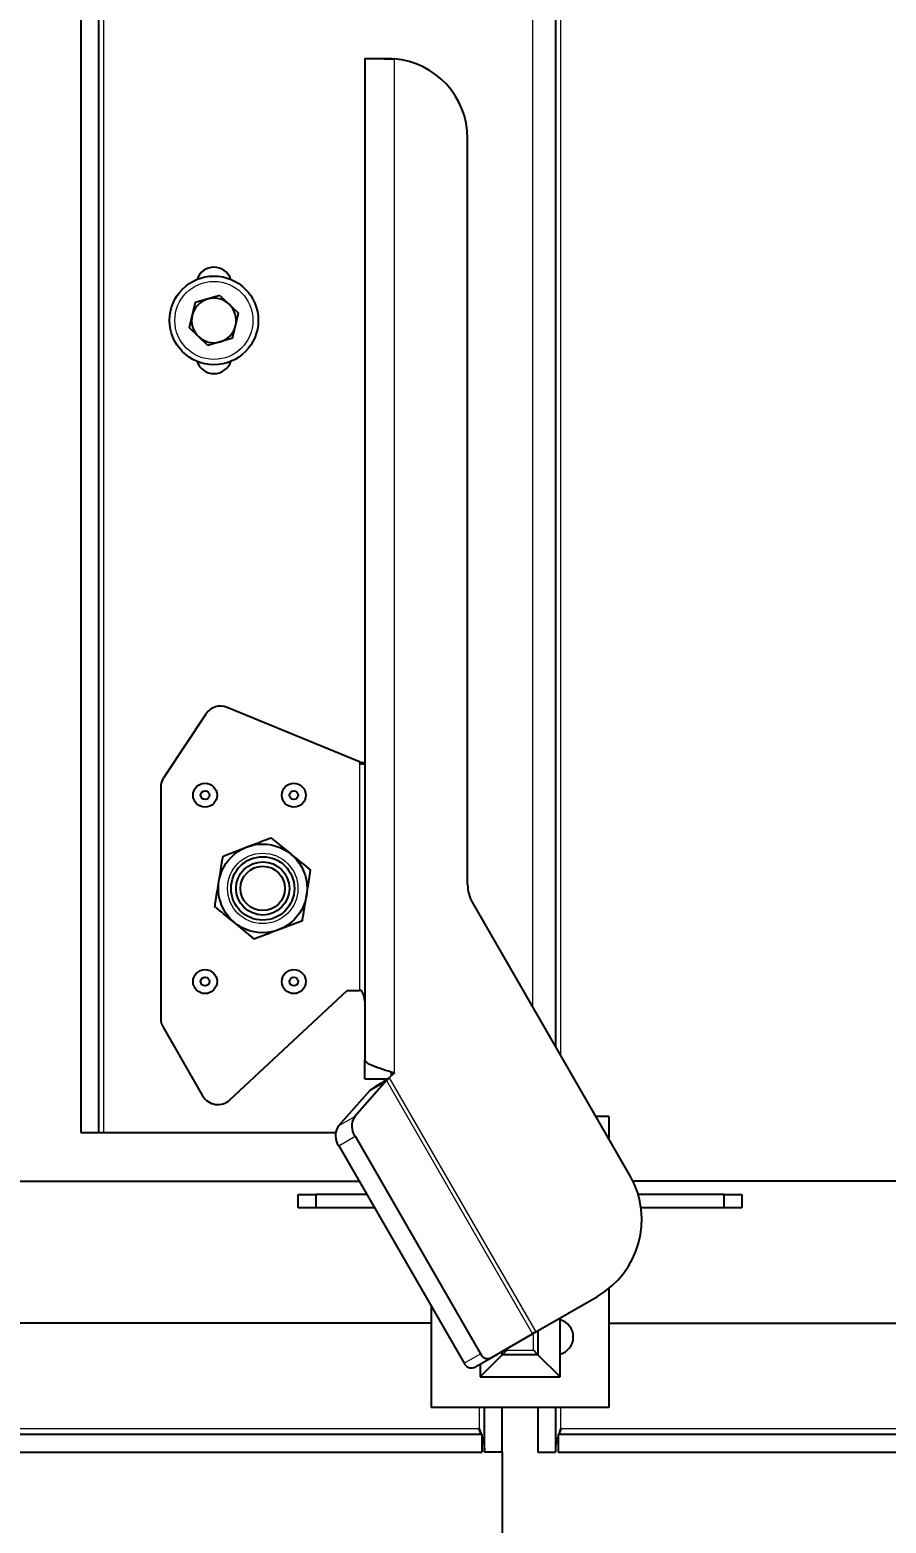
# Model space of a CAD drawing. Header units: millimetres. Extents: x -1581 to 3390, y -1547 to 1219.
# Drawn here: x -477.7 to -381.2, y -1006.7 to -838.5 of the extents above; entities that cross this region are included whole.
import ezdxf

# ---------------------------------------------------------------- set-up
doc = ezdxf.new("R2010")
doc.units = ezdxf.units.MM
doc.layers.add('FORMAT', color=7, linetype='Continuous')
doc.styles.add('SLDTEXTSTYLE0', font='TXT', dxfattribs={"width": 0.75})
doc.dimstyles.new('SLDDIMSTYLE0', dxfattribs={"dimtxt": 20, "dimasz": 10, "dimexe": 0, "dimexo": 0.0625, "dimgap": 5, "dimtad": 2, "dimdec": 1, "dimrnd": 1e-09, "dimzin": 12, "dimdsep": 46, "dimtxsty": 'SLDTEXTSTYLE0', "dimsah": 1, "dimcen": 0.09, "dimadec": 0, "dimazin": 3, "dimtfac": 1, "dimtofl": 0, "dimtmove": 0, "dimatfit": 3, "dimfxl": 0, "dimfrac": 2, "dimtolj": 1, "dimtzin": 12, "dimarcsym": 0})

# ---------------------------------------------------------------- blocks, each defined once
blk = doc.blocks.new('_D_8')
at = {"layer": 'FORMAT'}
for p, q in [((-534.94, -959.18), (-534.94, -1329.21)), ((-424.44, -998.73), (-424.44, -1329.21)), ((-424.44, -1328.21), (-534.94, -1328.21))]:
    blk.add_line(p, q, dxfattribs=at)
for points in [[(-534.94, -1328.21), (-524.94, -1329.75), (-524.94, -1326.67)], [(-424.44, -1328.21), (-434.44, -1326.67), (-434.44, -1329.75)]]:
    blk.add_solid(points, dxfattribs=at)
at = {"layer": 'FORMAT', "insert": (-512.94, -1302.43), "char_height": 20, "attachment_point": 1, "style": 'SLDTEXTSTYLE0'}
blk.add_mtext('110,5', dxfattribs=at)

msp = doc.modelspace()

# ---------------------------------------------------------------- linework, layer by layer
at = {"color": 7, "linetype": 'Continuous', "lineweight": 25}
for p, q in [((-471.94, 520.28), (-471.94, -962.72)), ((-469.94, 520.28), (-469.94, -962.72)), ((-418.44, 510.57), (-418.44, -953)), ((-439.94, -841.72), (-438.97, -841.72)), ((-439.94, -841.72), (-439.94, -954.48)), ((-438.97, -841.72), (-436.85, -841.72)), ((-428.35, -934.77), (-428.35, -850.72)), ((-459.04, -869.22), (-459.72, -872.03)), ((-456.26, -868.4), (-459.04, -869.22)), ((-456.26, -868.4), (-454.16, -870.4)), ((-454.84, -873.22), (-454.16, -870.4)), ((-457.62, -874.03), (-459.72, -872.03)), ((-454.84, -873.22), (-457.62, -874.03)), ((-440.54, -920.97), (-455.43, -914.82)), ((-457.84, -915.57), (-462.6, -922.71)), ((-440.54, -920.97), (-439.94, -921.07)), ((-440.54, -920.97), (-440.3, -921.22)), ((-462.94, -923.82), (-462.94, -949.87)), ((-450.52, -929.52), (-448.28, -931.34)), ((-455.91, -931.57), (-453.21, -930.54)), ((-409.98, -967.66), (-427.81, -936.77)), ((-452.36, -940.92), (-454.6, -939.09)), ((-446.97, -938.87), (-449.66, -939.89)), ((-455.13, -959.03), (-441.94, -946.72)), ((-441.94, -946.72), (-440.54, -946.72)), ((-440.3, -946.72), (-440.54, -946.72)), ((-462.67, -950.87), (-458.21, -958.6)), ((-439.94, -956.72), (-439.94, -954.48)), ((-437.5, -956.87), (-441.07, -960.92)), ((-437.43, -956.72), (-439.94, -956.72)), ((-439.33, -957.94), (-437.5, -956.87)), ((-436.62, -956.03), (-437.19, -956.57)), ((-436.94, -956.33), (-436.94, -955.92)), ((-436.64, -956.01), (-436.62, -956.03)), ((-439.33, -957.94), (-442.91, -961.98)), ((-412.44, -960.92), (-413.87, -960.92)), ((-412.44, -960.92), (-412.44, -963.4)), ((-471.94, -962.72), (-469.94, -962.72)), ((-469.94, -962.72), (-469.34, -962.72)), ((-469.34, -962.72), (-443.22, -962.72)), ((-441.04, -963.15), (-426.9, -987.64)), ((-442.88, -964.21), (-428.74, -988.7)), ((-535.54, -968.22), (-440.56, -968.22)), ((-309.34, -968.22), (-409.69, -968.22)), ((-447.44, -971.22), (-447.44, -969.72)), ((-447.44, -969.72), (-445.44, -969.72)), ((-445.44, -969.72), (-445.44, -971.22)), ((-439.7, -969.72), (-445.44, -969.72)), ((-399.44, -969.72), (-409.12, -969.72)), ((-399.44, -971.22), (-399.44, -969.72)), ((-399.44, -969.72), (-397.44, -969.72)), ((-397.44, -969.72), (-397.44, -971.22)), ((-445.44, -971.22), (-447.44, -971.22)), ((-438.83, -971.22), (-445.44, -971.22)), ((-399.44, -971.22), (-408.8, -971.22)), ((-397.44, -971.22), (-399.44, -971.22)), ((-412.44, -980.3), (-412.44, -993.72)), ((-432.44, -982.29), (-432.44, -993.72)), ((-420.66, -985.19), (-413.72, -981.18)), ((-432.44, -984.22), (-1165.44, -984.22)), ((-417.94, -983.82), (-417.94, -983.62)), ((-417.94, -987.69), (-417.94, -983.82)), ((-412.44, -984.22), (320.56, -984.22)), ((-425.79, -988.15), (-421.03, -985.4)), ((-420.66, -985.19), (-421.03, -985.4)), ((-420.43, -985.06), (-420.43, -987.76)), ((-424.44, -987.76), (-423.94, -987.26)), ((-424.44, -987.76), (-424.44, -987.37)), ((-420.43, -987.76), (-420.93, -987.26)), ((-427.63, -989.21), (-425.79, -988.15)), ((-424.44, -987.76), (-426.94, -990.26)), ((-426.94, -988.81), (-426.94, -990.26)), ((-420.43, -987.76), (-424.44, -987.76)), ((-420.43, -987.76), (-417.94, -990.26)), ((-417.94, -990.26), (-417.94, -987.69)), ((-426.94, -990.26), (-417.94, -990.26)), ((-412.44, -993.72), (-432.44, -993.72)), ((-426.44, -998.72), (-426.44, -993.72)), ((-424.44, -998.72), (-424.44, -993.72)), ((-420.44, -993.72), (-420.44, -998.72)), ((-418.44, -993.72), (-418.44, -998.72)), ((-1217.14, -996.72), (-426.74, -996.72)), ((-427.04, -996.12), (-426.84, -996.72)), ((-426.74, -996.72), (-426.74, -998.72)), ((-418.14, -996.72), (372.26, -996.72)), ((-418.14, -996.72), (-418.14, -998.72)), ((-418.05, -996.72), (-417.84, -996.12)), ((-1217.14, -998.72), (-426.74, -998.72)), ((-424.44, -998.72), (-426.44, -998.72)), ((-420.44, -998.72), (-418.44, -998.72)), ((-418.14, -998.72), (372.26, -998.72))]:
    msp.add_line(p, q, dxfattribs=at)
at = {"color": 8, "linetype": 'Continuous', "lineweight": 18}
for p, q in [((-469.34, -962.72), (-469.34, 520.28)), ((-417.84, -954.04), (-417.84, 511.61)), ((-421.04, 506.07), (-421.04, -948.5)), ((-436.64, -841.74), (-436.64, -956.01)), ((-440.54, -920.97), (-440.54, -946.72)), ((-437.5, -956.87), (-421.03, -985.4)), ((-437.19, -956.57), (-420.66, -985.19)), ((-442.91, -961.98), (-441.07, -960.92)), ((-442.88, -964.21), (-441.04, -963.15)), ((-420.93, -987.26), (-420.93, -985.34)), ((-423.94, -987.08), (-423.94, -987.26)), ((-423.94, -987.26), (-420.93, -987.26)), ((-428.74, -988.7), (-426.9, -987.64)), ((-427.04, -993.72), (-427.04, -996.12)), ((-417.84, -996.12), (-417.84, -993.72)), ((-427.04, -996.12), (-522.47, -996.12)), ((-322.41, -996.12), (-417.84, -996.12))]:
    msp.add_line(p, q, dxfattribs=at)
at = {"color": 7, "linetype": 'Continuous', "lineweight": 25}
for centre, radius in [((-456.94, -871.22), 5), ((-457.94, -924.72), 1.35), ((-447.94, -924.72), 1.35), ((-457.94, -924.72), 0.493), ((-447.94, -924.72), 0.493), ((-451.44, -935.22), 5), ((-451.44, -935.22), 3.57), ((-451.44, -935.22), 3), ((-451.44, -935.22), 2.5), ((-457.94, -945.72), 1.35), ((-457.94, -945.72), 0.493), ((-447.94, -945.72), 1.35), ((-447.94, -945.72), 0.493)]:
    msp.add_circle(centre, radius, dxfattribs=at)
at = {"color": 8, "linetype": 'Continuous', "lineweight": 18}
for centre, radius in [((-456.94, -871.22), 4.4), ((-451.44, -935.22), 3.97)]:
    msp.add_circle(centre, radius, dxfattribs=at)
at = {"color": 7, "linetype": 'Continuous', "lineweight": 25}
for centre, radius, start, end in [((-437.35, -850.72), 9, 0, 85.4954), ((-456.94, -867.22), 2, 18.21, 161.79), ((-456.94, -871.22), 2.51, 106.3534, 166.3534), ((-456.94, -871.22), 2.51, 46.3534, 106.3534), ((-456.94, -871.22), 2.51, 346.3534, 46.3534), ((-456.94, -871.22), 2.51, 166.3534, 226.3534), ((-456.94, -871.22), 2.51, 226.3534, 286.3534), ((-456.94, -871.22), 2.51, 286.3534, 346.3534), ((-456.94, -875.22), 2, 198.21, 341.79), ((-456.18, -916.68), 2, 68.1986, 146.3099), ((-460.94, -923.82), 2, 146.3099, 180), ((-424.35, -934.77), 4, 180, 210), ((-460.94, -949.87), 2, 180, 210), ((-456.5, -957.57), 2, 210.9638, 313.0251), ((-441.26, -963.07), 1.98, 146.5519, 215.0479), ((-439.42, -962.01), 1.98, 146.5519, 215.0479), ((-418.72, -972.52), 10, 300, 29.0469), ((-418.44, -985.76), 2, 284.4775, 75.5225), ((-427.91, -988.36), 0.893, 201.9505, 288.5782), ((-426.08, -987.3), 0.893, 201.9505, 288.5782)]:
    msp.add_arc(centre, radius, start, end, dxfattribs=at)
for points in [[(-438.97, -841.72), (-438.81, -841.72), (-438.49, -841.72), (-437.91, -841.73), (-437.29, -841.74), (-436.86, -841.74), (-436.64, -841.74)], [(-440.3, -921.22), (-440.25, -921.2), (-440.15, -921.18), (-440.03, -921.15), (-439.96, -921.11), (-439.95, -921.09), (-439.94, -921.08)], [(-439.94, -947.92), (-439.96, -947.72), (-440, -947.32), (-440.2, -946.92), (-440.3, -946.72)], [(-436.64, -956.01), (-437.07, -955.88), (-437.94, -955.62), (-439.03, -955.24), (-439.79, -954.86), (-439.89, -954.6), (-439.94, -954.48)], [(-439.33, -957.94), (-439.19, -957.84), (-438.89, -957.65), (-438.36, -957.31), (-437.78, -956.94), (-437.38, -956.69), (-437.19, -956.57)], [(-437.5, -956.87), (-437.48, -956.85), (-437.43, -956.81), (-437.36, -956.73), (-437.27, -956.65), (-437.21, -956.59), (-437.19, -956.57)], [(-426.74, -996.72), (-426.76, -996.71), (-426.81, -996.69), (-426.89, -996.55), (-426.96, -996.35), (-427.01, -996.2), (-427.04, -996.12)], [(-417.84, -996.12), (-417.86, -996.2), (-417.91, -996.35), (-417.99, -996.55), (-418.06, -996.69), (-418.11, -996.71), (-418.14, -996.72)]]:
    msp.add_open_spline(points, degree=3, dxfattribs=at)
for points, knots in [([(-453.21, -930.54), (-453.15, -930.52), (-452.24, -930.17), (-451.35, -929.83), (-450.52, -929.52)], [0, 0, 0, 0, 0.070201, 1, 1, 1, 1]), ([(-456.37, -934.42), (-456.33, -934.16), (-456.18, -933.19), (-456.02, -932.25), (-455.91, -931.57)], [0, 0, 0, 0, 0.268634, 1, 1, 1, 1]), ([(-448.28, -931.34), (-448.23, -931.39), (-447.47, -932), (-446.73, -932.61), (-446.04, -933.17)], [0, 0, 0, 0, 0.070201, 1, 1, 1, 1]), ([(-446.5, -936.02), (-446.46, -935.76), (-446.31, -934.79), (-446.15, -933.85), (-446.04, -933.17)], [0, 0, 0, 0, 0.268634, 1, 1, 1, 1]), ([(-456.84, -937.27), (-456.8, -937.03), (-456.65, -936.1), (-456.49, -935.13), (-456.37, -934.42)], [0, 0, 0, 0, 0.2575513, 1, 1, 1, 1]), ([(-446.97, -938.87), (-446.93, -938.63), (-446.78, -937.7), (-446.62, -936.73), (-446.5, -936.02)], [0, 0, 0, 0, 0.257551, 1, 1, 1, 1]), ([(-454.6, -939.09), (-454.65, -939.05), (-455.41, -938.43), (-456.15, -937.83), (-456.84, -937.27)], [0, 0, 0, 0, 0.070201, 1, 1, 1, 1]), ([(-449.66, -939.89), (-449.73, -939.92), (-450.64, -940.26), (-451.53, -940.6), (-452.36, -940.92)], [0, 0, 0, 0, 0.070201, 1, 1, 1, 1]), ([(-426.74, -997.01), (-426.71, -997.09), (-426.6, -997.42), (-426.48, -997.98), (-426.45, -998.47), (-426.44, -998.72)], [0, 0, 0, 0, 0.141742, 0.566203, 1, 1, 1, 1]), ([(-418.44, -998.72), (-418.41, -998.34), (-418.38, -997.77), (-418.2, -997.19), (-418.14, -997)], [0, 0, 0, 0, 0.662931, 1, 1, 1, 1])]:
    msp.add_open_spline(points, degree=3, knots=knots, dxfattribs=at)

# ---------------------------------------------------------------- dimensions: what is measured, and where the dimension line sits
at = {"layer": 'FORMAT'}
dim = msp.add_linear_dim(base=(-534.94, -1328.21), p1=(-424.44, -998.72), p2=(-534.94, -959.17), angle=0, dimstyle='SLDDIMSTYLE0', dxfattribs=at)
dim.commit()
dim.dimension.update_dxf_attribs({"geometry": '_D_8', "text_midpoint": (-479.69, -1328.21), "dimtype": 160})

doc.saveas('drawing.dxf')
